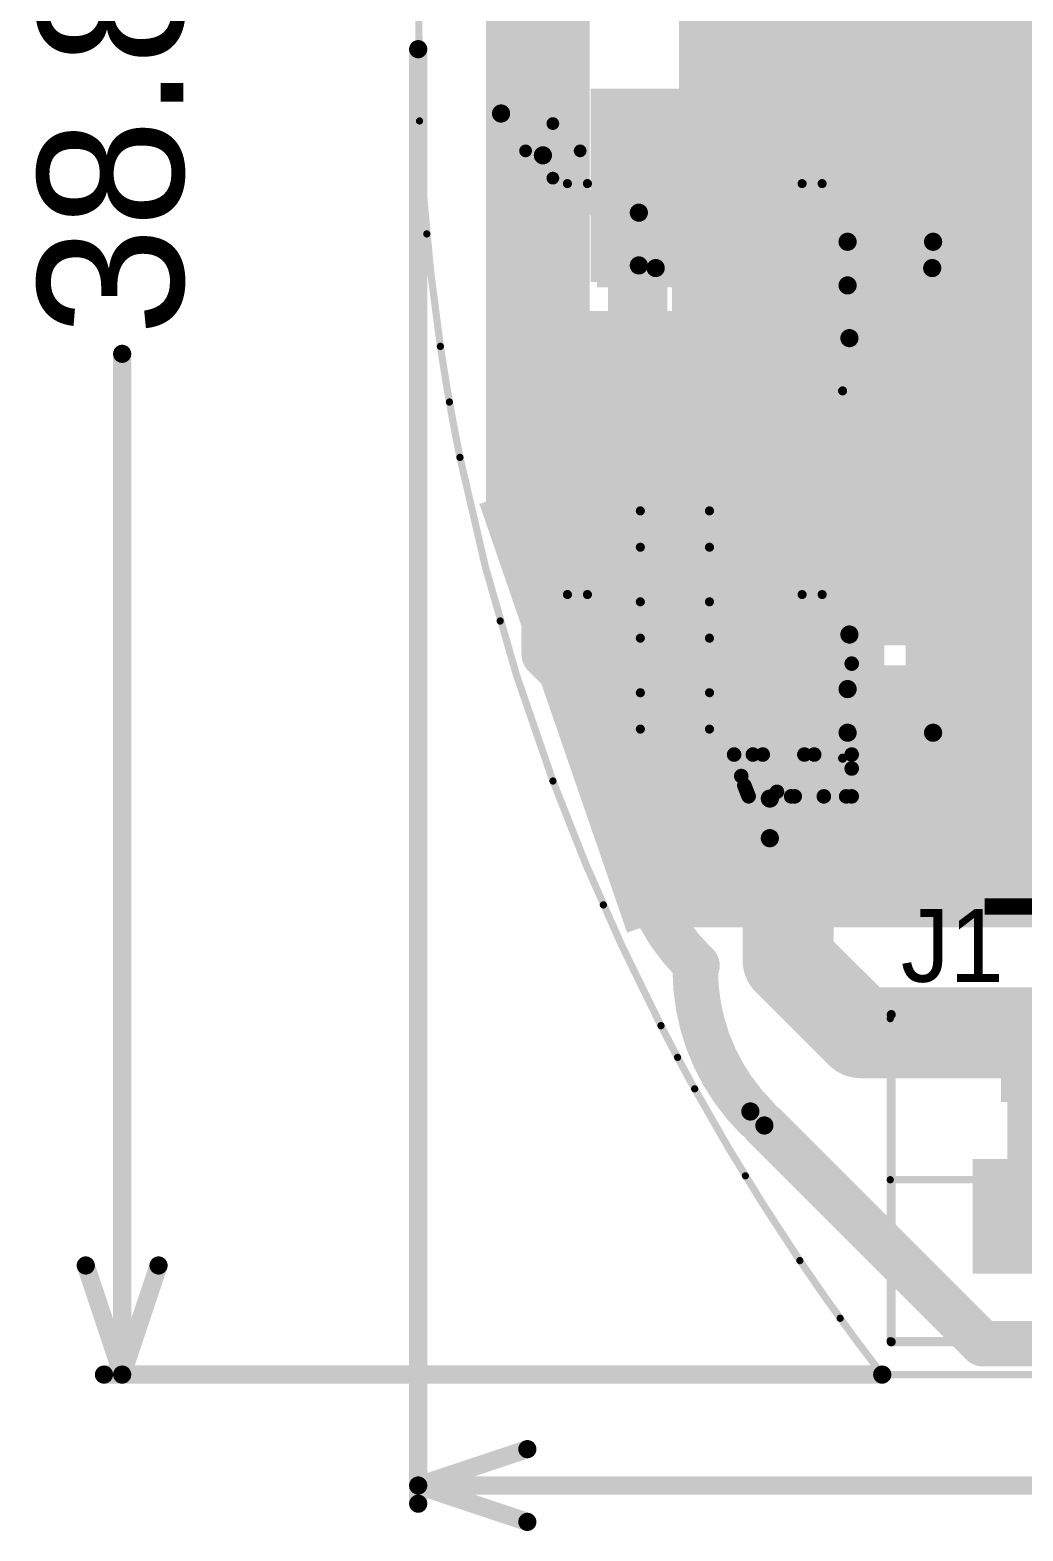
# Model space of a CAD drawing. Header units: millimetres. Extents: x 45.53 to 47.16, y 2.26 to 4.42.
# Drawn here: x 45.534 to 46.079, y 2.291 to 3.116 of the extents above; entities that cross this region are included whole.
import ezdxf

# ---------------------------------------------------------------- set-up
doc = ezdxf.new("R2010")
doc.units = ezdxf.units.MM
doc.header["$MEASUREMENT"] = 0
for name, color, linetype in [('BottomLayer', 5, 'Continuous'), ('BottomOverlay', 54, 'Continuous'), ('BottomPaste', 16, 'Continuous'), ('BottomSolder', 6, 'Continuous'), ('Mechanical1', 6, 'Continuous'), ('Mechanical2', 216, 'Continuous'), ('MultiLayer', 9, 'Continuous'), ('PadHoleLayer', 156, 'Continuous'), ('TopLayer', 1, 'Continuous'), ('TopOverlay', 2, 'Continuous'), ('TopPaste', 8, 'Continuous'), ('TopSolder', 216, 'Continuous'), ('ViaHoleLayer', 16, 'Continuous')]:
    doc.layers.add(name, color=color, linetype=linetype)

# ---------------------------------------------------------------- blocks, each defined once
blk = doc.blocks.new('B3B_PH_K_S_LF__SN__3')
at = {"layer": 'BottomLayer', "const_width": 0.02756}
for points in [[(-0.01378, 0, 1), (0.01378, 0, 1)], [(0.06496, 0, 1), (0.09252, 0, 1)]]:
    blk.add_lwpolyline(points, format="xyb", close=True, dxfattribs=at)
at = {"layer": 'BottomLayer'}
blk.add_solid([(-0.1063, -0.02756), (-0.05118, -0.02756), (-0.1063, 0.02756), (-0.05118, 0.02756)], dxfattribs=at)
at = {"layer": 'BottomSolder', "const_width": 0.03156}
for points in [[(-0.01578, 0, 1), (0.01578, 0, 1)], [(0.06296, 0, 1), (0.09452, 0, 1)]]:
    blk.add_lwpolyline(points, format="xyb", close=True, dxfattribs=at)
at = {"layer": 'BottomSolder'}
blk.add_solid([(-0.1103, -0.03156), (-0.04718, -0.03156), (-0.1103, 0.03156), (-0.04718, 0.03156)], dxfattribs=at)
at = {"layer": 'MultiLayer', "const_width": 0.02756}
for points in [[(-0.01378, 0, 1), (0.01378, 0, 1)], [(0.06496, 0, 1), (0.09252, 0, 1)]]:
    blk.add_lwpolyline(points, format="xyb", close=True, dxfattribs=at)
at = {"layer": 'MultiLayer'}
blk.add_solid([(-0.1063, -0.02756), (-0.05118, -0.02756), (-0.1063, 0.02756), (-0.05118, 0.02756)], dxfattribs=at)
at = {"layer": 'PadHoleLayer', "const_width": 0.01378}
for points in [[(-0.08563, 0, 1), (-0.07185, 0, 1)], [(-0.00689, 0, 1), (0.00689, 0, 1)], [(0.07185, 0, 1), (0.08563, 0, 1)]]:
    blk.add_lwpolyline(points, format="xyb", close=True, dxfattribs=at)
at = {"layer": 'TopLayer', "const_width": 0.02756}
for points in [[(-0.01378, 0, 1), (0.01378, 0, 1)], [(0.06496, 0, 1), (0.09252, 0, 1)]]:
    blk.add_lwpolyline(points, format="xyb", close=True, dxfattribs=at)
at = {"layer": 'TopLayer'}
blk.add_solid([(-0.1063, -0.02756), (-0.05118, -0.02756), (-0.1063, 0.02756), (-0.05118, 0.02756)], dxfattribs=at)
at = {"layer": 'TopOverlay', "const_width": 0.005}
for points in [[(-0.155, 0.111), (0.155, 0.111)], [(-0.155, -0.069), (-0.155, 0.111)], [(0.155, -0.069), (0.155, 0.111)], [(-0.155, -0.069), (0.155, -0.069)]]:
    blk.add_lwpolyline(points, dxfattribs=at)
at = {"layer": 'TopOverlay', "const_width": 0.0025}
for points in [[(-0.15625, 0.111, 1), (-0.15375, 0.111, 1)], [(-0.15625, 0.111, 1), (-0.15375, 0.111, 1)], [(0.15375, 0.111, 1), (0.15625, 0.111, 1)], [(0.15375, 0.111, 1), (0.15625, 0.111, 1)], [(-0.15625, -0.069, 1), (-0.15375, -0.069, 1)], [(-0.15625, -0.069, 1), (-0.15375, -0.069, 1)], [(0.15375, -0.069, 1), (0.15625, -0.069, 1)], [(0.15375, -0.069, 1), (0.15625, -0.069, 1)]]:
    blk.add_lwpolyline(points, format="xyb", close=True, dxfattribs=at)
at = {"layer": 'TopSolder', "const_width": 0.03156}
for points in [[(-0.01578, 0, 1), (0.01578, 0, 1)], [(0.06296, 0, 1), (0.09452, 0, 1)]]:
    blk.add_lwpolyline(points, format="xyb", close=True, dxfattribs=at)
at = {"layer": 'TopSolder'}
blk.add_solid([(-0.1103, -0.03156), (-0.04718, -0.03156), (-0.1103, 0.03156), (-0.04718, 0.03156)], dxfattribs=at)
blk = doc.blocks.new('SOP_8_B_38')
at = {"layer": 'BottomLayer'}
for points in [[(-0.13386, 0.06122), (-0.08268, 0.06122), (-0.13386, 0.08878), (-0.08268, 0.08878)], [(0.08268, 0.06122), (0.13386, 0.06122), (0.08268, 0.08878), (0.13386, 0.08878)], [(-0.13386, 0.01122), (-0.08268, 0.01122), (-0.13386, 0.03878), (-0.08268, 0.03878)], [(0.08268, 0.01122), (0.13386, 0.01122), (0.08268, 0.03878), (0.13386, 0.03878)], [(-0.13386, -0.03878), (-0.08268, -0.03878), (-0.13386, -0.01122), (-0.08268, -0.01122)], [(0.08268, -0.03878), (0.13386, -0.03878), (0.08268, -0.01122), (0.13386, -0.01122)], [(-0.13386, -0.08878), (-0.08268, -0.08878), (-0.13386, -0.06122), (-0.08268, -0.06122)], [(0.08268, -0.08878), (0.13386, -0.08878), (0.08268, -0.06122), (0.13386, -0.06122)]]:
    blk.add_solid(points, dxfattribs=at)
at = {"layer": 'BottomOverlay', "const_width": 0.005}
for points in [[(0.077, 0.101), (-0.072, 0.101)], [(0.077, -0.101), (-0.072, -0.101)]]:
    blk.add_lwpolyline(points, dxfattribs=at)
at = {"layer": 'BottomOverlay'}
for points, const_width in [([(-0.07325, 0.101, 1), (-0.07075, 0.101, 1)], 0.0025), ([(0.07575, 0.101, 1), (0.07825, 0.101, 1)], 0.0025), ([(-0.1219, -0.103, 1), (-0.1321, -0.103, 1)], 0.01), ([(-0.1346, -0.103, 1), (-0.1296, -0.103, 1)], 0.005), ([(-0.1244, -0.103, 1), (-0.1194, -0.103, 1)], 0.005), ([(-0.07325, -0.101, 1), (-0.07075, -0.101, 1)], 0.0025), ([(0.07575, -0.101, 1), (0.07825, -0.101, 1)], 0.0025)]:
    blk.add_lwpolyline(points, format="xyb", close=True, dxfattribs=dict(at, const_width=const_width))
at = {"layer": 'BottomPaste'}
for points in [[(-0.13386, 0.06122), (-0.08268, 0.06122), (-0.13386, 0.08878), (-0.08268, 0.08878)], [(0.08268, 0.06122), (0.13386, 0.06122), (0.08268, 0.08878), (0.13386, 0.08878)], [(-0.13386, 0.01122), (-0.08268, 0.01122), (-0.13386, 0.03878), (-0.08268, 0.03878)], [(0.08268, 0.01122), (0.13386, 0.01122), (0.08268, 0.03878), (0.13386, 0.03878)], [(-0.13386, -0.03878), (-0.08268, -0.03878), (-0.13386, -0.01122), (-0.08268, -0.01122)], [(0.08268, -0.03878), (0.13386, -0.03878), (0.08268, -0.01122), (0.13386, -0.01122)], [(-0.13386, -0.08878), (-0.08268, -0.08878), (-0.13386, -0.06122), (-0.08268, -0.06122)], [(0.08268, -0.08878), (0.13386, -0.08878), (0.08268, -0.06122), (0.13386, -0.06122)]]:
    blk.add_solid(points, dxfattribs=at)
at = {"layer": 'BottomSolder'}
for points in [[(-0.13786, 0.05722), (-0.07868, 0.05722), (-0.13786, 0.09278), (-0.07868, 0.09278)], [(0.07868, 0.05722), (0.13786, 0.05722), (0.07868, 0.09278), (0.13786, 0.09278)], [(-0.13786, 0.00722), (-0.07868, 0.00722), (-0.13786, 0.04278), (-0.07868, 0.04278)], [(0.07868, 0.00722), (0.13786, 0.00722), (0.07868, 0.04278), (0.13786, 0.04278)], [(-0.13786, -0.04278), (-0.07868, -0.04278), (-0.13786, -0.00722), (-0.07868, -0.00722)], [(0.07868, -0.04278), (0.13786, -0.04278), (0.07868, -0.00722), (0.13786, -0.00722)], [(-0.13786, -0.09278), (-0.07868, -0.09278), (-0.13786, -0.05722), (-0.07868, -0.05722)], [(0.07868, -0.09278), (0.13786, -0.09278), (0.07868, -0.05722), (0.13786, -0.05722)]]:
    blk.add_solid(points, dxfattribs=at)
blk = doc.blocks.new('R___0201_B_46')
at = {"layer": 'BottomLayer'}
for points in [[(-0.01614, -0.00728), (-0.00551, -0.00728), (-0.01614, 0.00728), (-0.00551, 0.00728)], [(0.00551, -0.00728), (0.01614, -0.00728), (0.00551, 0.00728), (0.01614, 0.00728)]]:
    blk.add_solid(points, dxfattribs=at)
at = {"layer": 'BottomOverlay', "const_width": 0.005}
for points in [[(-0.019, -0.01), (-0.019, 0.01)], [(-0.019, 0.01), (0.019, 0.01)], [(0.019, -0.01), (0.019, 0.01)], [(-0.019, -0.01), (0.019, -0.01)]]:
    blk.add_lwpolyline(points, dxfattribs=at)
at = {"layer": 'BottomOverlay', "const_width": 0.0025}
for points in [[(-0.02025, 0.01, 1), (-0.01775, 0.01, 1)], [(-0.02025, 0.01, 1), (-0.01775, 0.01, 1)], [(0.01775, 0.01, 1), (0.02025, 0.01, 1)], [(0.01775, 0.01, 1), (0.02025, 0.01, 1)], [(-0.02025, -0.01, 1), (-0.01775, -0.01, 1)], [(-0.02025, -0.01, 1), (-0.01775, -0.01, 1)], [(0.01775, -0.01, 1), (0.02025, -0.01, 1)], [(0.01775, -0.01, 1), (0.02025, -0.01, 1)]]:
    blk.add_lwpolyline(points, format="xyb", close=True, dxfattribs=at)
at = {"layer": 'BottomPaste'}
for points in [[(-0.01614, -0.00728), (-0.00551, -0.00728), (-0.01614, 0.00728), (-0.00551, 0.00728)], [(0.00551, -0.00728), (0.01614, -0.00728), (0.00551, 0.00728), (0.01614, 0.00728)]]:
    blk.add_solid(points, dxfattribs=at)
at = {"layer": 'BottomSolder'}
for points in [[(-0.02014, -0.01128), (-0.00151, -0.01128), (-0.02014, 0.01128), (-0.00151, 0.01128)], [(0.00151, -0.01128), (0.02014, -0.01128), (0.00151, 0.01128), (0.02014, 0.01128)]]:
    blk.add_solid(points, dxfattribs=at)
blk = doc.blocks.new('R___0201_B_47')
at = {"layer": 'BottomLayer'}
for points in [[(-0.01614, -0.00728), (-0.00551, -0.00728), (-0.01614, 0.00728), (-0.00551, 0.00728)], [(0.00551, -0.00728), (0.01614, -0.00728), (0.00551, 0.00728), (0.01614, 0.00728)]]:
    blk.add_solid(points, dxfattribs=at)
at = {"layer": 'BottomOverlay', "const_width": 0.005}
for points in [[(-0.019, 0.01), (-0.019, -0.01)], [(0.019, 0.01), (-0.019, 0.01)], [(0.019, 0.01), (0.019, -0.01)], [(0.019, -0.01), (-0.019, -0.01)]]:
    blk.add_lwpolyline(points, dxfattribs=at)
at = {"layer": 'BottomOverlay', "const_width": 0.0025}
for points in [[(-0.02025, 0.01, 1), (-0.01775, 0.01, 1)], [(-0.02025, 0.01, 1), (-0.01775, 0.01, 1)], [(0.01775, 0.01, 1), (0.02025, 0.01, 1)], [(0.01775, 0.01, 1), (0.02025, 0.01, 1)], [(-0.02025, -0.01, 1), (-0.01775, -0.01, 1)], [(-0.02025, -0.01, 1), (-0.01775, -0.01, 1)], [(0.01775, -0.01, 1), (0.02025, -0.01, 1)], [(0.01775, -0.01, 1), (0.02025, -0.01, 1)]]:
    blk.add_lwpolyline(points, format="xyb", close=True, dxfattribs=at)
at = {"layer": 'BottomPaste'}
for points in [[(-0.01614, -0.00728), (-0.00551, -0.00728), (-0.01614, 0.00728), (-0.00551, 0.00728)], [(0.00551, -0.00728), (0.01614, -0.00728), (0.00551, 0.00728), (0.01614, 0.00728)]]:
    blk.add_solid(points, dxfattribs=at)
at = {"layer": 'BottomSolder'}
for points in [[(-0.02014, -0.01128), (-0.00151, -0.01128), (-0.02014, 0.01128), (-0.00151, 0.01128)], [(0.00151, -0.01128), (0.02014, -0.01128), (0.00151, 0.01128), (0.02014, 0.01128)]]:
    blk.add_solid(points, dxfattribs=at)
blk = doc.blocks.new('R___0201_B_55')
at = {"layer": 'BottomLayer'}
for points in [[(-0.01614, -0.00728), (-0.00551, -0.00728), (-0.01614, 0.00728), (-0.00551, 0.00728)], [(0.00551, -0.00728), (0.01614, -0.00728), (0.00551, 0.00728), (0.01614, 0.00728)]]:
    blk.add_solid(points, dxfattribs=at)
at = {"layer": 'BottomOverlay', "const_width": 0.005}
for points in [[(-0.019, 0.01), (-0.019, -0.01)], [(0.019, 0.01), (-0.019, 0.01)], [(0.019, 0.01), (0.019, -0.01)], [(0.019, -0.01), (-0.019, -0.01)]]:
    blk.add_lwpolyline(points, dxfattribs=at)
at = {"layer": 'BottomOverlay', "const_width": 0.0025}
for points in [[(-0.02025, 0.01, 1), (-0.01775, 0.01, 1)], [(-0.02025, 0.01, 1), (-0.01775, 0.01, 1)], [(0.01775, 0.01, 1), (0.02025, 0.01, 1)], [(0.01775, 0.01, 1), (0.02025, 0.01, 1)], [(-0.02025, -0.01, 1), (-0.01775, -0.01, 1)], [(-0.02025, -0.01, 1), (-0.01775, -0.01, 1)], [(0.01775, -0.01, 1), (0.02025, -0.01, 1)], [(0.01775, -0.01, 1), (0.02025, -0.01, 1)]]:
    blk.add_lwpolyline(points, format="xyb", close=True, dxfattribs=at)
at = {"layer": 'BottomPaste'}
for points in [[(-0.01614, -0.00728), (-0.00551, -0.00728), (-0.01614, 0.00728), (-0.00551, 0.00728)], [(0.00551, -0.00728), (0.01614, -0.00728), (0.00551, 0.00728), (0.01614, 0.00728)]]:
    blk.add_solid(points, dxfattribs=at)
at = {"layer": 'BottomSolder'}
for points in [[(-0.02014, -0.01128), (-0.00151, -0.01128), (-0.02014, 0.01128), (-0.00151, 0.01128)], [(0.00151, -0.01128), (0.02014, -0.01128), (0.00151, 0.01128), (0.02014, 0.01128)]]:
    blk.add_solid(points, dxfattribs=at)
blk = doc.blocks.new('SRU8028_220Y_B_62')
at = {"layer": 'BottomLayer'}
for points in [[(-0.19291, -0.06299), (-0.11417, -0.06299), (-0.19291, 0.06299), (-0.11417, 0.06299)], [(0.11417, -0.06299), (0.19291, -0.06299), (0.11417, 0.06299), (0.19291, 0.06299)]]:
    blk.add_solid(points, dxfattribs=at)
at = {"layer": 'BottomOverlay', "const_width": 0.01}
for points in [[(-0.089, 0.138), (-0.066, 0.161)], [(0.066, 0.161), (-0.066, 0.161)], [(0.089, 0.138), (0.066, 0.161)], [(-0.151, 0.076), (-0.089, 0.138)], [(0.151, 0.076), (0.089, 0.138)], [(-0.089, -0.138), (-0.151, -0.076)], [(0.089, -0.138), (0.151, -0.076)], [(-0.066, -0.161), (-0.089, -0.138)], [(0.066, -0.161), (0.089, -0.138)], [(0.066, -0.161), (-0.066, -0.161)]]:
    blk.add_lwpolyline(points, dxfattribs=at)
at = {"layer": 'BottomOverlay', "const_width": 0.005}
for points in [[(-0.0685, 0.161, 1), (-0.0635, 0.161, 1)], [(-0.0685, 0.161, 1), (-0.0635, 0.161, 1)], [(0.0635, 0.161, 1), (0.0685, 0.161, 1)], [(0.0635, 0.161, 1), (0.0685, 0.161, 1)], [(-0.0915, 0.138, 1), (-0.0865, 0.138, 1)], [(-0.0915, 0.138, 1), (-0.0865, 0.138, 1)], [(0.0865, 0.138, 1), (0.0915, 0.138, 1)], [(0.0865, 0.138, 1), (0.0915, 0.138, 1)], [(-0.1535, 0.076, 1), (-0.1485, 0.076, 1)], [(0.1485, 0.076, 1), (0.1535, 0.076, 1)], [(-0.1535, -0.076, 1), (-0.1485, -0.076, 1)], [(0.1485, -0.076, 1), (0.1535, -0.076, 1)], [(-0.0915, -0.138, 1), (-0.0865, -0.138, 1)], [(-0.0915, -0.138, 1), (-0.0865, -0.138, 1)], [(0.0865, -0.138, 1), (0.0915, -0.138, 1)], [(0.0865, -0.138, 1), (0.0915, -0.138, 1)], [(-0.0685, -0.161, 1), (-0.0635, -0.161, 1)], [(-0.0685, -0.161, 1), (-0.0635, -0.161, 1)], [(0.0635, -0.161, 1), (0.0685, -0.161, 1)], [(0.0635, -0.161, 1), (0.0685, -0.161, 1)]]:
    blk.add_lwpolyline(points, format="xyb", close=True, dxfattribs=at)
at = {"layer": 'BottomPaste'}
for points in [[(-0.19291, -0.06299), (-0.11417, -0.06299), (-0.19291, 0.06299), (-0.11417, 0.06299)], [(0.11417, -0.06299), (0.19291, -0.06299), (0.11417, 0.06299), (0.19291, 0.06299)]]:
    blk.add_solid(points, dxfattribs=at)
at = {"layer": 'BottomSolder'}
for points in [[(-0.19691, -0.06699), (-0.11017, -0.06699), (-0.19691, 0.06699), (-0.11017, 0.06699)], [(0.11017, -0.06699), (0.19691, -0.06699), (0.11017, 0.06699), (0.19691, 0.06699)]]:
    blk.add_solid(points, dxfattribs=at)
blk = doc.blocks.new('SMC_66')
at = {"layer": 'TopLayer'}
for points in [[(-0.19037, -0.06437), (-0.11163, -0.06437), (-0.19037, 0.06437), (-0.11163, 0.06437)], [(0.11163, -0.06437), (0.19037, -0.06437), (0.11163, 0.06437), (0.19037, 0.06437)]]:
    blk.add_solid(points, dxfattribs=at)
at = {"layer": 'TopOverlay', "const_width": 0.01}
for points in [[(-0.135, 0.121), (-0.111, 0.121)], [(-0.135, 0.121), (-0.135, 0.074)], [(-0.081, 0.12), (0.082, 0.12)], [(0.111, 0.121), (0.135, 0.121)], [(0.135, 0.121), (0.135, 0.074)], [(-0.135, -0.074), (-0.135, -0.121)], [(0.135, -0.074), (0.135, -0.121)], [(-0.135, -0.121), (-0.111, -0.121)], [(-0.081, -0.122), (0.082, -0.122)], [(0.111, -0.121), (0.135, -0.121)]]:
    blk.add_lwpolyline(points, dxfattribs=at)
at = {"layer": 'TopOverlay', "const_width": 0.005}
for points in [[(-0.1375, 0.121, 1), (-0.1325, 0.121, 1)], [(-0.1375, 0.121, 1), (-0.1325, 0.121, 1)], [(-0.1135, 0.121, 1), (-0.1085, 0.121, 1)], [(-0.0835, 0.12, 1), (-0.0785, 0.12, 1)], [(0.0795, 0.12, 1), (0.0845, 0.12, 1)], [(0.1085, 0.121, 1), (0.1135, 0.121, 1)], [(0.1325, 0.121, 1), (0.1375, 0.121, 1)], [(0.1325, 0.121, 1), (0.1375, 0.121, 1)], [(-0.1375, 0.074, 1), (-0.1325, 0.074, 1)], [(0.1325, 0.074, 1), (0.1375, 0.074, 1)], [(-0.1375, -0.074, 1), (-0.1325, -0.074, 1)], [(0.1325, -0.074, 1), (0.1375, -0.074, 1)], [(-0.1375, -0.121, 1), (-0.1325, -0.121, 1)], [(-0.1375, -0.121, 1), (-0.1325, -0.121, 1)], [(-0.1135, -0.121, 1), (-0.1085, -0.121, 1)], [(-0.0835, -0.122, 1), (-0.0785, -0.122, 1)], [(0.0795, -0.122, 1), (0.0845, -0.122, 1)], [(0.1085, -0.121, 1), (0.1135, -0.121, 1)], [(0.1325, -0.121, 1), (0.1375, -0.121, 1)], [(0.1325, -0.121, 1), (0.1375, -0.121, 1)]]:
    blk.add_lwpolyline(points, format="xyb", close=True, dxfattribs=at)
at = {"layer": 'TopOverlay'}
for points in [[(0.135, 0.067), (0.245, 0.067), (0.135, 0.125), (0.245, 0.125)], [(0.193, -0.125), (0.245, -0.125), (0.193, 0.125), (0.245, 0.125)], [(0.135, -0.125), (0.245, -0.125), (0.135, -0.067), (0.245, -0.067)]]:
    blk.add_solid(points, dxfattribs=at)
at = {"layer": 'TopPaste'}
for points in [[(-0.19037, -0.06437), (-0.11163, -0.06437), (-0.19037, 0.06437), (-0.11163, 0.06437)], [(0.11163, -0.06437), (0.19037, -0.06437), (0.11163, 0.06437), (0.19037, 0.06437)]]:
    blk.add_solid(points, dxfattribs=at)
at = {"layer": 'TopSolder'}
for points in [[(-0.19437, -0.06837), (-0.10763, -0.06837), (-0.19437, 0.06837), (-0.10763, 0.06837)], [(0.10763, -0.06837), (0.19437, -0.06837), (0.10763, 0.06837), (0.19437, 0.06837)]]:
    blk.add_solid(points, dxfattribs=at)
blk = doc.blocks.new('C___C____C_69')
at = {"layer": 'TopLayer'}
for points in [[(-0.16221, -0.05315), (-0.06379, -0.05315), (-0.16221, 0.05315), (-0.06379, 0.05315)], [(0.06379, -0.05315), (0.16221, -0.05315), (0.06379, 0.05315), (0.16221, 0.05315)]]:
    blk.add_solid(points, dxfattribs=at)
at = {"layer": 'TopOverlay'}
for points, const_width in [([(0.132, 0.093), (0.132, 0.063)], 0.007), ([(0.117, 0.078), (0.147, 0.078)], 0.007), ([(-0.112, 0.07), (0.114, 0.07)], 0.005), ([(-0.112, 0.07), (-0.112, 0.059)], 0.005), ([(0.114, 0.07), (0.114, 0.059)], 0.005), ([(-0.112, -0.059), (-0.112, -0.07)], 0.005), ([(0.114, -0.059), (0.114, -0.07)], 0.005), ([(-0.112, -0.07), (0.114, -0.07)], 0.005)]:
    blk.add_lwpolyline(points, dxfattribs=dict(at, const_width=const_width))
for points, const_width in [([(0.13025, 0.093, 1), (0.13375, 0.093, 1)], 0.0035), ([(0.11525, 0.078, 1), (0.11875, 0.078, 1)], 0.0035), ([(0.14525, 0.078, 1), (0.14875, 0.078, 1)], 0.0035), ([(-0.11325, 0.07, 1), (-0.11075, 0.07, 1)], 0.0025), ([(-0.11325, 0.07, 1), (-0.11075, 0.07, 1)], 0.0025), ([(0.11275, 0.07, 1), (0.11525, 0.07, 1)], 0.0025), ([(0.11275, 0.07, 1), (0.11525, 0.07, 1)], 0.0025), ([(0.13025, 0.063, 1), (0.13375, 0.063, 1)], 0.0035), ([(-0.11325, 0.059, 1), (-0.11075, 0.059, 1)], 0.0025), ([(0.11275, 0.059, 1), (0.11525, 0.059, 1)], 0.0025), ([(-0.11325, -0.059, 1), (-0.11075, -0.059, 1)], 0.0025), ([(0.11275, -0.059, 1), (0.11525, -0.059, 1)], 0.0025), ([(-0.11325, -0.07, 1), (-0.11075, -0.07, 1)], 0.0025), ([(-0.11325, -0.07, 1), (-0.11075, -0.07, 1)], 0.0025), ([(0.11275, -0.07, 1), (0.11525, -0.07, 1)], 0.0025), ([(0.11275, -0.07, 1), (0.11525, -0.07, 1)], 0.0025)]:
    blk.add_lwpolyline(points, format="xyb", close=True, dxfattribs=dict(at, const_width=const_width))
at = {"layer": 'TopPaste'}
for points in [[(-0.16221, -0.05315), (-0.06379, -0.05315), (-0.16221, 0.05315), (-0.06379, 0.05315)], [(0.06379, -0.05315), (0.16221, -0.05315), (0.06379, 0.05315), (0.16221, 0.05315)]]:
    blk.add_solid(points, dxfattribs=at)
at = {"layer": 'TopSolder'}
for points in [[(-0.16621, -0.05715), (-0.05979, -0.05715), (-0.16621, 0.05715), (-0.05979, 0.05715)], [(0.05979, -0.05715), (0.16621, -0.05715), (0.05979, 0.05715), (0.16621, 0.05715)]]:
    blk.add_solid(points, dxfattribs=at)

msp = doc.modelspace()

# ---------------------------------------------------------------- linework, layer by layer
at = {"layer": 'BottomLayer'}
for points, const_width in [([(45.81626, 2.872), (45.81626, 3.2)], 0.05), ([(45.86826, 2.987), (45.86826, 3.016)], 0.01), ([(45.81626, 2.773), (45.81626, 2.872)], 0.025), ([(45.81626, 2.773), (45.83626, 2.753)], 0.025), ([(45.83626, 2.753), (45.86826, 2.753)], 0.025), ([(45.86826, 2.67542), (45.86826, 2.753)], 0.025), ([(45.98526, 2.718), (45.98526, 2.768)], 0.008), ([(45.98526, 2.718), (45.98526, 2.768)], 0.008), ([(45.92062, 2.718), (45.98526, 2.718)], 0.008), ([(45.92062, 2.718), (45.92626, 2.701)], 0.008), ([(45.92454, 2.70618), (45.93637, 2.718)], 0.008), ([(45.93095, 2.718), (45.95395, 2.695)], 0.008), ([(45.94416, 2.69751), (45.96465, 2.718)], 0.008), ([(45.95923, 2.718), (45.98223, 2.695)], 0.008), ([(45.98526, 2.695), (45.98526, 2.718)], 0.008), ([(45.96993, 2.695), (45.98526, 2.71033)], 0.008), ([(45.92626, 2.701), (45.9286, 2.69503)], 0.008), ([(45.94026, 2.672), (45.94026, 2.69381)], 0.01), ([(45.95197, 2.695), (45.98526, 2.695)], 0.008), ([(45.89755, 2.60471), (45.90026, 2.602)], 0.025), ([(46.08326, 2.464), (46.08326, 2.538)], 0.025), ([(46.08326, 2.464), (46.15326, 2.394)], 0.025)]:
    msp.add_lwpolyline(points, dxfattribs=dict(at, const_width=const_width))
for points, const_width in [([(45.86235, 3.016, 1), (45.87417, 3.016, 1)], 0.01181), ([(45.86576, 3.016, 1), (45.87076, 3.016, 1)], 0.005), ([(45.86235, 2.99, 1), (45.87417, 2.99, 1)], 0.01181), ([(45.86576, 2.987, 1), (45.87076, 2.987, 1)], 0.005), ([(45.80376, 2.872, 1), (45.82876, 2.872, 1)], 0.025), ([(45.81001, 2.872, 1), (45.82251, 2.872, 1)], 0.0125), ([(45.84235, 2.803, 1), (45.85417, 2.803, 1)], 0.01181), ([(45.81001, 2.773, 1), (45.82251, 2.773, 1)], 0.0125), ([(45.81001, 2.773, 1), (45.82251, 2.773, 1)], 0.0125), ([(45.83001, 2.753, 1), (45.84251, 2.753, 1)], 0.0125), ([(45.83001, 2.753, 1), (45.84251, 2.753, 1)], 0.0125), ([(45.86201, 2.753, 1), (45.87451, 2.753, 1)], 0.0125), ([(45.86201, 2.753, 1), (45.87451, 2.753, 1)], 0.0125), ([(45.98326, 2.768, 1), (45.98726, 2.768, 1)], 0.004), ([(45.98326, 2.768, 1), (45.98726, 2.768, 1)], 0.004), ([(45.91862, 2.718, 1), (45.92262, 2.718, 1)], 0.004), ([(45.91862, 2.718, 1), (45.92262, 2.718, 1)], 0.004), ([(45.92895, 2.718, 1), (45.93295, 2.718, 1)], 0.004), ([(45.93437, 2.718, 1), (45.93837, 2.718, 1)], 0.004), ([(45.95723, 2.718, 1), (45.96123, 2.718, 1)], 0.004), ([(45.96265, 2.718, 1), (45.96665, 2.718, 1)], 0.004), ([(45.98326, 2.718, 1), (45.98726, 2.718, 1)], 0.004), ([(45.98326, 2.718, 1), (45.98726, 2.718, 1)], 0.004), ([(45.98326, 2.718, 1), (45.98726, 2.718, 1)], 0.004), ([(45.98326, 2.718, 1), (45.98726, 2.718, 1)], 0.004), ([(45.92254, 2.70618, 1), (45.92654, 2.70618, 1)], 0.004), ([(45.98326, 2.71033, 1), (45.98726, 2.71033, 1)], 0.004), ([(45.92426, 2.701, 1), (45.92826, 2.701, 1)], 0.004), ([(45.92426, 2.701, 1), (45.92826, 2.701, 1)], 0.004), ([(45.94216, 2.69751, 1), (45.94616, 2.69751, 1)], 0.004), ([(45.9266, 2.69503, 1), (45.9306, 2.69503, 1)], 0.004), ([(45.9266, 2.69503, 1), (45.9306, 2.69503, 1)], 0.004), ([(45.93776, 2.69381, 1), (45.94276, 2.69381, 1)], 0.005), ([(45.94997, 2.695, 1), (45.95397, 2.695, 1)], 0.004), ([(45.94997, 2.695, 1), (45.95397, 2.695, 1)], 0.004), ([(45.95195, 2.695, 1), (45.95595, 2.695, 1)], 0.004), ([(45.96793, 2.695, 1), (45.97193, 2.695, 1)], 0.004), ([(45.98023, 2.695, 1), (45.98423, 2.695, 1)], 0.004), ([(45.98326, 2.695, 1), (45.98726, 2.695, 1)], 0.004), ([(45.98326, 2.695, 1), (45.98726, 2.695, 1)], 0.004), ([(45.86201, 2.67542, 1), (45.87451, 2.67542, 1)], 0.0125), ([(45.86201, 2.67542, 1), (45.87451, 2.67542, 1)], 0.0125), ([(45.93435, 2.672, 1), (45.94617, 2.672, 1)], 0.01181), ([(45.93776, 2.672, 1), (45.94276, 2.672, 1)], 0.005), ([(45.93335, 2.646, 1), (45.94517, 2.646, 1)], 0.01181), ([(45.8913, 2.60471, 1), (45.9038, 2.60471, 1)], 0.0125), ([(45.8913, 2.60471, 1), (45.9038, 2.60471, 1)], 0.0125), ([(45.89401, 2.602, 1), (45.90651, 2.602, 1)], 0.0125), ([(45.89435, 2.602, 1), (45.90617, 2.602, 1)], 0.01181), ([(46.07701, 2.538, 1), (46.08951, 2.538, 1)], 0.0125), ([(46.07701, 2.464, 1), (46.08951, 2.464, 1)], 0.0125), ([(46.07701, 2.464, 1), (46.08951, 2.464, 1)], 0.0125)]:
    msp.add_lwpolyline(points, format="xyb", close=True, dxfattribs=dict(at, const_width=const_width))
for points, const_width in [([(45.9286, 2.69503, -0.239408), (45.95197, 2.695)], 0.008), ([(45.89755, 2.60471, -0.198912), (45.86826, 2.67542)], 0.025)]:
    msp.add_lwpolyline(points, format="xyb", dxfattribs=dict(at, const_width=const_width))
for points in [[(45.89026, 3.006), (46.01526, 3.006), (45.89026, 3.181), (46.01526, 3.181)], [(46.11826, 3.181), (45.99426, 3.181), (46.11826, 2.778), (45.99426, 2.778)], [(45.88391, 3.032), (45.85126, 3.032), (45.88391, 2.828), (45.85126, 2.828)], [(45.89026, 2.828), (45.97526, 2.828), (45.89026, 2.859), (45.97526, 2.859)], [(45.83526, 2.782), (45.88326, 2.782), (45.83526, 2.817), (45.88326, 2.817)], [(45.89026, 2.731), (45.91726, 2.731), (45.89026, 2.817), (45.91726, 2.817)], [(46.05526, 2.778), (46.19126, 2.778), (46.05526, 2.815), (46.19126, 2.815)], [(45.85426, 2.736), (45.88391, 2.736), (45.85426, 2.769), (45.88391, 2.769)], [(45.99526, 2.631), (46.11026, 2.631), (45.99526, 2.767), (46.11026, 2.767)], [(46.03626, 2.727), (46.19126, 2.727), (46.03626, 2.767), (46.19126, 2.767)], [(45.89026, 2.728), (45.97526, 2.728), (45.89026, 2.759), (45.97526, 2.759)], [(45.91626, 2.631), (46.11026, 2.631), (45.91626, 2.685), (46.11026, 2.685)], [(46.06726, 2.527), (46.12026, 2.527), (46.06726, 2.567), (46.12026, 2.567)]]:
    msp.add_solid(points, dxfattribs=at)
at = {"layer": 'Mechanical1'}
for points, const_width in [([(45.74698, 2.306), (45.74698, 3.10591)], 0.01), ([(45.58426, 2.37701), (45.58426, 2.93837)], 0.01), ([(46.00646, 2.39563), (46.00646, 2.5728)], 0.00394), ([(46.00646, 2.5728), (46.31748, 2.5728)], 0.00394), ([(46.00646, 2.57274), (46.00646, 2.5728)], 0.00394), ([(46.00646, 2.3956), (46.00646, 2.57276)], 0.00394), ([(46.00646, 2.57276), (46.31748, 2.57276)], 0.00394), ([(46.00646, 2.39557), (46.00646, 2.57274)], 0.00394), ([(46.00646, 2.57274), (46.31748, 2.57274)], 0.00394), ([(46.00646, 2.48421), (46.31748, 2.48421)], 0.00394), ([(46.00646, 2.48415), (46.00646, 2.48421)], 0.00394), ([(45.56426, 2.43701), (45.58426, 2.37701)], 0.01), ([(45.58426, 2.37701), (45.60426, 2.43701)], 0.01), ([(46.00646, 2.39563), (46.31748, 2.39563)], 0.00394), ([(46.00646, 2.39557), (46.00646, 2.39563)], 0.00394), ([(46.00646, 2.3956), (46.31748, 2.3956)], 0.00394), ([(46.00646, 2.39557), (46.31748, 2.39557)], 0.00394), ([(45.57426, 2.37701), (46.00204, 2.37701)], 0.01), ([(45.74698, 2.316), (45.80698, 2.336)], 0.01), ([(45.74698, 2.316), (45.80698, 2.296)], 0.01), ([(45.74698, 2.316), (46.1573, 2.316)], 0.01)]:
    msp.add_lwpolyline(points, dxfattribs=dict(at, const_width=const_width))
for points, const_width in [([(45.74448, 3.10591, 1), (45.74948, 3.10591, 1)], 0.005), ([(45.58176, 2.93837, 1), (45.58676, 2.93837, 1)], 0.005), ([(46.00547, 2.5728, 1), (46.00744, 2.5728, 1)], 0.00197), ([(46.00547, 2.5728, 1), (46.00744, 2.5728, 1)], 0.00197), ([(46.00547, 2.5728, 1), (46.00744, 2.5728, 1)], 0.00197), ([(46.00547, 2.57276, 1), (46.00744, 2.57276, 1)], 0.00197), ([(46.00547, 2.57276, 1), (46.00744, 2.57276, 1)], 0.00197), ([(46.00547, 2.57274, 1), (46.00744, 2.57274, 1)], 0.00197), ([(46.00547, 2.57274, 1), (46.00744, 2.57274, 1)], 0.00197), ([(46.00547, 2.57274, 1), (46.00744, 2.57274, 1)], 0.00197), ([(46.00547, 2.48421, 1), (46.00744, 2.48421, 1)], 0.00197), ([(46.00547, 2.48421, 1), (46.00744, 2.48421, 1)], 0.00197), ([(46.00547, 2.48415, 1), (46.00744, 2.48415, 1)], 0.00197), ([(45.56176, 2.43701, 1), (45.56676, 2.43701, 1)], 0.005), ([(45.60176, 2.43701, 1), (45.60676, 2.43701, 1)], 0.005), ([(46.00547, 2.39563, 1), (46.00744, 2.39563, 1)], 0.00197), ([(46.00547, 2.39563, 1), (46.00744, 2.39563, 1)], 0.00197), ([(46.00547, 2.39563, 1), (46.00744, 2.39563, 1)], 0.00197), ([(46.00547, 2.3956, 1), (46.00744, 2.3956, 1)], 0.00197), ([(46.00547, 2.3956, 1), (46.00744, 2.3956, 1)], 0.00197), ([(46.00547, 2.39557, 1), (46.00744, 2.39557, 1)], 0.00197), ([(46.00547, 2.39557, 1), (46.00744, 2.39557, 1)], 0.00197), ([(46.00547, 2.39557, 1), (46.00744, 2.39557, 1)], 0.00197), ([(45.57176, 2.37701, 1), (45.57676, 2.37701, 1)], 0.005), ([(45.58176, 2.37701, 1), (45.58676, 2.37701, 1)], 0.005), ([(45.58176, 2.37701, 1), (45.58676, 2.37701, 1)], 0.005), ([(45.58176, 2.37701, 1), (45.58676, 2.37701, 1)], 0.005), ([(45.99954, 2.37701, 1), (46.00454, 2.37701, 1)], 0.005), ([(45.80448, 2.336, 1), (45.80948, 2.336, 1)], 0.005), ([(45.74448, 2.316, 1), (45.74948, 2.316, 1)], 0.005), ([(45.74448, 2.316, 1), (45.74948, 2.316, 1)], 0.005), ([(45.74448, 2.316, 1), (45.74948, 2.316, 1)], 0.005), ([(45.74448, 2.306, 1), (45.74948, 2.306, 1)], 0.005), ([(45.80448, 2.296, 1), (45.80948, 2.296, 1)], 0.005)]:
    msp.add_lwpolyline(points, format="xyb", close=True, dxfattribs=dict(at, const_width=const_width))
at = {"layer": 'Mechanical2', "const_width": 0.00394}
for points in [[(45.7477, 3.06646, -0.044672), (45.75767, 3.25669)], [(45.75916, 2.94247, -0.027827), (45.7477, 3.06645)], [(45.76993, 2.8814, -0.013484), (45.75916, 2.94247)], [(45.82104, 2.70344, -0.038746), (45.76993, 2.8814)], [(45.88043, 2.56888, -0.029421), (45.82104, 2.70344)], [(45.89895, 2.53413, -0.007787), (45.88043, 2.56888)], [(45.95677, 2.43971, -0.022018), (45.89896, 2.53416)], [(46.00204, 2.37701, -0.016026), (45.95677, 2.43971)]]:
    msp.add_lwpolyline(points, format="xyb", dxfattribs=at)
for points in [[(45.7477, 3.06645), (45.74771, 3.06648)], [(45.7517, 3.0043), (45.75171, 3.00433)], [(45.75916, 2.94247), (45.75917, 2.9425)], [(45.76413, 2.91186), (45.76414, 2.91189)], [(45.76993, 2.8814), (45.76994, 2.88143)], [(45.79203, 2.79143), (45.79204, 2.79146)], [(45.79203, 2.79143), (45.79204, 2.79146)], [(45.82104, 2.70344), (45.82104, 2.70347)], [(45.84875, 2.63529), (45.84876, 2.63532)], [(45.88043, 2.56888), (45.88043, 2.56891)], [(45.88955, 2.55144), (45.88956, 2.55147)], [(45.89895, 2.53413), (45.89896, 2.53416)], [(45.92681, 2.48629), (45.92682, 2.48632)], [(45.95677, 2.43969), (45.95677, 2.43971)], [(45.9789, 2.40797), (45.9789, 2.408)], [(46.00204, 2.37701), (46.72033, 2.37698)], [(46.00204, 2.37698), (46.00204, 2.37701)]]:
    msp.add_lwpolyline(points, dxfattribs=at)
at = {"layer": 'Mechanical2', "const_width": 0.00197}
for points in [[(45.74671, 3.06645, 1), (45.74868, 3.06645, 1)], [(45.74671, 3.06645, 1), (45.74868, 3.06645, 1)], [(45.74672, 3.06648, 1), (45.74869, 3.06648, 1)], [(45.74672, 3.06646, 1), (45.74869, 3.06646, 1)], [(45.75072, 3.0043, 1), (45.75269, 3.0043, 1)], [(45.75073, 3.00433, 1), (45.7527, 3.00433, 1)], [(45.75818, 2.94247, 1), (45.76014, 2.94247, 1)], [(45.75818, 2.94247, 1), (45.76014, 2.94247, 1)], [(45.75818, 2.94247, 1), (45.76014, 2.94247, 1)], [(45.75819, 2.9425, 1), (45.76015, 2.9425, 1)], [(45.76316, 2.91189, 1), (45.76513, 2.91189, 1)], [(45.76315, 2.91186, 1), (45.76512, 2.91186, 1)], [(45.76894, 2.8814, 1), (45.77091, 2.8814, 1)], [(45.76894, 2.8814, 1), (45.77091, 2.8814, 1)], [(45.76894, 2.8814, 1), (45.77091, 2.8814, 1)], [(45.76895, 2.88143, 1), (45.77092, 2.88143, 1)], [(45.79106, 2.79146, 1), (45.79303, 2.79146, 1)], [(45.79106, 2.79146, 1), (45.79303, 2.79146, 1)], [(45.79105, 2.79143, 1), (45.79302, 2.79143, 1)], [(45.79105, 2.79143, 1), (45.79302, 2.79143, 1)], [(45.82006, 2.70347, 1), (45.82203, 2.70347, 1)], [(45.82005, 2.70344, 1), (45.82202, 2.70344, 1)], [(45.82005, 2.70344, 1), (45.82202, 2.70344, 1)], [(45.82005, 2.70344, 1), (45.82202, 2.70344, 1)], [(45.84777, 2.63529, 1), (45.84974, 2.63529, 1)], [(45.84777, 2.63532, 1), (45.84974, 2.63532, 1)], [(45.87945, 2.56891, 1), (45.88142, 2.56891, 1)], [(45.87944, 2.56888, 1), (45.88141, 2.56888, 1)], [(45.87944, 2.56888, 1), (45.88141, 2.56888, 1)], [(45.87944, 2.56888, 1), (45.88141, 2.56888, 1)], [(45.88857, 2.55147, 1), (45.89054, 2.55147, 1)], [(45.88857, 2.55144, 1), (45.89054, 2.55144, 1)], [(45.89797, 2.53413, 1), (45.89994, 2.53413, 1)], [(45.89797, 2.53413, 1), (45.89994, 2.53413, 1)], [(45.89797, 2.53416, 1), (45.89994, 2.53416, 1)], [(45.89797, 2.53416, 1), (45.89994, 2.53416, 1)], [(45.92583, 2.48632, 1), (45.9278, 2.48632, 1)], [(45.92583, 2.48629, 1), (45.9278, 2.48629, 1)], [(45.95579, 2.43971, 1), (45.95775, 2.43971, 1)], [(45.95579, 2.43971, 1), (45.95775, 2.43971, 1)], [(45.95579, 2.43971, 1), (45.95775, 2.43971, 1)], [(45.95578, 2.43969, 1), (45.95775, 2.43969, 1)], [(45.97792, 2.408, 1), (45.97989, 2.408, 1)], [(45.97792, 2.40797, 1), (45.97989, 2.40797, 1)], [(46.00106, 2.37701, 1), (46.00302, 2.37701, 1)], [(46.00106, 2.37701, 1), (46.00302, 2.37701, 1)], [(46.00106, 2.37701, 1), (46.00302, 2.37701, 1)], [(46.00105, 2.37698, 1), (46.00302, 2.37698, 1)]]:
    msp.add_lwpolyline(points, format="xyb", close=True, dxfattribs=at)
at = {"layer": 'MultiLayer', "const_width": 0.01181}
for points in [[(45.86235, 3.016, 1), (45.87417, 3.016, 1)], [(45.86235, 2.99, 1), (45.87417, 2.99, 1)], [(45.84235, 2.803, 1), (45.85417, 2.803, 1)], [(45.93435, 2.672, 1), (45.94617, 2.672, 1)], [(45.93335, 2.646, 1), (45.94517, 2.646, 1)], [(45.89435, 2.602, 1), (45.90617, 2.602, 1)]]:
    msp.add_lwpolyline(points, format="xyb", close=True, dxfattribs=at)
at = {"layer": 'TopLayer'}
for points, const_width in [([(46.06326, 3.097, -0.414214), (46.02826, 3.132)], 0.02), ([(45.93294, 2.51832, -0.198913), (45.89927, 2.5996)], 0.025)]:
    msp.add_lwpolyline(points, format="xyb", dxfattribs=dict(at, const_width=const_width))
for points, const_width in [([(46.06326, 3.097), (46.23423, 3.097)], 0.02), ([(45.95026, 2.672), (45.95026, 2.683)], 0.05), ([(45.95026, 2.605), (45.95026, 2.672)], 0.05), ([(45.95026, 2.605), (45.99026, 2.565)], 0.05), ([(45.89927, 2.5996), (45.90026, 2.602)], 0.025), ([(45.99026, 2.565), (46.20526, 2.565)], 0.05), ([(45.92955, 2.52171), (45.93726, 2.514)], 0.01), ([(45.93726, 2.514), (46.05726, 2.394)], 0.025), ([(46.05726, 2.394), (46.66226, 2.394)], 0.025)]:
    msp.add_lwpolyline(points, dxfattribs=dict(at, const_width=const_width))
for points, const_width in [([(46.05826, 3.097, 1), (46.06826, 3.097, 1)], 0.01), ([(46.05826, 3.097, 1), (46.06826, 3.097, 1)], 0.01), ([(45.86235, 3.016, 1), (45.87417, 3.016, 1)], 0.01181), ([(45.86235, 2.99, 1), (45.87417, 2.99, 1)], 0.01181), ([(45.84235, 2.803, 1), (45.85417, 2.803, 1)], 0.01181), ([(45.93776, 2.683, 1), (45.96276, 2.683, 1)], 0.025), ([(45.93776, 2.672, 1), (45.96276, 2.672, 1)], 0.025), ([(45.93776, 2.672, 1), (45.96276, 2.672, 1)], 0.025), ([(45.93435, 2.672, 1), (45.94617, 2.672, 1)], 0.01181), ([(45.93335, 2.646, 1), (45.94517, 2.646, 1)], 0.01181), ([(45.93776, 2.605, 1), (45.96276, 2.605, 1)], 0.025), ([(45.93776, 2.605, 1), (45.96276, 2.605, 1)], 0.025), ([(45.89302, 2.5996, 1), (45.90552, 2.5996, 1)], 0.0125), ([(45.89302, 2.5996, 1), (45.90552, 2.5996, 1)], 0.0125), ([(45.89401, 2.602, 1), (45.90651, 2.602, 1)], 0.0125), ([(45.89435, 2.602, 1), (45.90617, 2.602, 1)], 0.01181), ([(45.97776, 2.565, 1), (46.00276, 2.565, 1)], 0.025), ([(45.97776, 2.565, 1), (46.00276, 2.565, 1)], 0.025), ([(45.92669, 2.51832, 1), (45.93919, 2.51832, 1)], 0.0125), ([(45.92705, 2.52171, 1), (45.93205, 2.52171, 1)], 0.005), ([(45.93101, 2.514, 1), (45.94351, 2.514, 1)], 0.0125), ([(45.93476, 2.514, 1), (45.93976, 2.514, 1)], 0.005), ([(46.05101, 2.394, 1), (46.06351, 2.394, 1)], 0.0125), ([(46.05101, 2.394, 1), (46.06351, 2.394, 1)], 0.0125)]:
    msp.add_lwpolyline(points, format="xyb", close=True, dxfattribs=dict(at, const_width=const_width))
for points in [[(45.78426, 2.84475), (45.83726, 2.84475), (45.78426, 3.141), (45.83726, 3.141)], [(45.84526, 2.975), (46.16926, 2.975), (45.84526, 3.08019), (46.16926, 3.08019)], [(46.015, 2.826), (46.16926, 2.826), (46.015, 2.996), (46.16926, 2.996)], [(45.80326, 2.851), (45.88626, 2.851), (45.80326, 2.962), (45.88626, 2.962)], [(45.84526, 2.679), (46.00326, 2.679), (45.84526, 2.962), (46.00326, 2.962)], [(45.91652, 2.90262), (45.78062, 2.85583), (45.99769, 2.66687), (45.8618, 2.62008)], [(46.015, 2.674), (46.19526, 2.674), (46.015, 2.816), (46.19526, 2.816)], [(45.87626, 2.644), (46.00326, 2.644), (45.87626, 2.736), (46.00326, 2.736)], [(45.86326, 2.623), (46.10226, 2.623), (45.86326, 2.664), (46.10226, 2.664)]]:
    msp.add_solid(points, dxfattribs=at)
at = {"layer": 'TopOverlay', "const_width": 0.00394}
for points in [[(45.7477, 3.06645, -0.044672), (45.75766, 3.25668)], [(45.74771, 3.06648, -0.044673), (45.75768, 3.2567)], [(45.7477, 3.06647, -0.044672), (45.75767, 3.25669)], [(45.75917, 2.94249, -0.027827), (45.7477, 3.06647)], [(45.75916, 2.94247, -0.027827), (45.7477, 3.06645)], [(45.75917, 2.9425, -0.027827), (45.74771, 3.06648)], [(45.76993, 2.8814, -0.013484), (45.75916, 2.94247)], [(45.76994, 2.88143, -0.013484), (45.75917, 2.9425)], [(45.76993, 2.88141, -0.013484), (45.75917, 2.94249)], [(45.82104, 2.70346, -0.038746), (45.76993, 2.88141)], [(45.82104, 2.70344, -0.038746), (45.76993, 2.8814)], [(45.82104, 2.70347, -0.038746), (45.76994, 2.88143)], [(45.88043, 2.56891, -0.029421), (45.82104, 2.70347)], [(45.88043, 2.5689, -0.029421), (45.82104, 2.70346)], [(45.88043, 2.56888, -0.029421), (45.82104, 2.70344)], [(45.89896, 2.53416, -0.007787), (45.88043, 2.56891)], [(45.89895, 2.53415, -0.007787), (45.88043, 2.5689)], [(45.89895, 2.53413, -0.007787), (45.88043, 2.56888)], [(45.95677, 2.43969, -0.022019), (45.89895, 2.53413)], [(45.95677, 2.43971, -0.022018), (45.89896, 2.53416)], [(45.95677, 2.4397, -0.022019), (45.89895, 2.53415)], [(46.00204, 2.37701, -0.016026), (45.95677, 2.43971)], [(46.00204, 2.377, -0.016025), (45.95677, 2.4397)], [(46.00204, 2.37698, -0.016025), (45.95677, 2.43969)]]:
    msp.add_lwpolyline(points, format="xyb", dxfattribs=at)
for points in [[(45.7477, 3.06645), (45.74771, 3.06648)], [(45.7517, 3.0043), (45.75171, 3.00433)], [(45.75916, 2.94247), (45.75917, 2.9425)], [(45.76413, 2.91186), (45.76414, 2.91189)], [(45.76993, 2.8814), (45.76994, 2.88143)], [(45.79203, 2.79143), (45.79204, 2.79146)], [(45.82104, 2.70344), (45.82104, 2.70347)], [(45.84875, 2.63529), (45.84876, 2.63532)], [(45.88043, 2.56888), (45.88043, 2.56891)], [(45.88955, 2.55144), (45.88956, 2.55147)], [(45.89895, 2.53413), (45.89896, 2.53416)], [(45.92681, 2.48629), (45.92682, 2.48632)], [(45.95677, 2.43969), (45.95677, 2.43971)], [(45.9789, 2.40797), (45.9789, 2.408)], [(46.00204, 2.37701), (46.72033, 2.37698)], [(46.00204, 2.37698), (46.00204, 2.37701)], [(46.00204, 2.377), (46.72033, 2.37697)], [(46.00204, 2.37698), (46.72033, 2.37698)]]:
    msp.add_lwpolyline(points, dxfattribs=at)
at = {"layer": 'TopOverlay', "const_width": 0.00197}
for points in [[(45.74672, 3.06647, 1), (45.74869, 3.06647, 1)], [(45.74672, 3.06647, 1), (45.74869, 3.06647, 1)], [(45.74671, 3.06645, 1), (45.74868, 3.06645, 1)], [(45.74671, 3.06645, 1), (45.74868, 3.06645, 1)], [(45.74671, 3.06645, 1), (45.74868, 3.06645, 1)], [(45.74672, 3.06648, 1), (45.74869, 3.06648, 1)], [(45.74672, 3.06648, 1), (45.74869, 3.06648, 1)], [(45.74672, 3.06648, 1), (45.74869, 3.06648, 1)], [(45.75072, 3.0043, 1), (45.75269, 3.0043, 1)], [(45.75073, 3.00433, 1), (45.7527, 3.00433, 1)], [(45.75818, 2.94247, 1), (45.76014, 2.94247, 1)], [(45.75818, 2.94247, 1), (45.76014, 2.94247, 1)], [(45.75818, 2.94247, 1), (45.76014, 2.94247, 1)], [(45.75819, 2.9425, 1), (45.76015, 2.9425, 1)], [(45.75819, 2.9425, 1), (45.76015, 2.9425, 1)], [(45.75819, 2.9425, 1), (45.76015, 2.9425, 1)], [(45.75818, 2.94249, 1), (45.76015, 2.94249, 1)], [(45.75818, 2.94249, 1), (45.76015, 2.94249, 1)], [(45.76316, 2.91189, 1), (45.76513, 2.91189, 1)], [(45.76315, 2.91186, 1), (45.76512, 2.91186, 1)], [(45.76895, 2.88141, 1), (45.77092, 2.88141, 1)], [(45.76895, 2.88141, 1), (45.77092, 2.88141, 1)], [(45.76894, 2.8814, 1), (45.77091, 2.8814, 1)], [(45.76894, 2.8814, 1), (45.77091, 2.8814, 1)], [(45.76894, 2.8814, 1), (45.77091, 2.8814, 1)], [(45.76895, 2.88143, 1), (45.77092, 2.88143, 1)], [(45.76895, 2.88143, 1), (45.77092, 2.88143, 1)], [(45.76895, 2.88143, 1), (45.77092, 2.88143, 1)], [(45.79106, 2.79146, 1), (45.79303, 2.79146, 1)], [(45.79105, 2.79143, 1), (45.79302, 2.79143, 1)], [(45.82006, 2.70347, 1), (45.82203, 2.70347, 1)], [(45.82006, 2.70347, 1), (45.82203, 2.70347, 1)], [(45.82006, 2.70347, 1), (45.82203, 2.70347, 1)], [(45.82005, 2.70346, 1), (45.82202, 2.70346, 1)], [(45.82005, 2.70346, 1), (45.82202, 2.70346, 1)], [(45.82005, 2.70344, 1), (45.82202, 2.70344, 1)], [(45.82005, 2.70344, 1), (45.82202, 2.70344, 1)], [(45.82005, 2.70344, 1), (45.82202, 2.70344, 1)], [(45.84777, 2.63529, 1), (45.84974, 2.63529, 1)], [(45.84777, 2.63532, 1), (45.84974, 2.63532, 1)], [(45.87945, 2.56891, 1), (45.88142, 2.56891, 1)], [(45.87945, 2.56891, 1), (45.88142, 2.56891, 1)], [(45.87945, 2.56891, 1), (45.88142, 2.56891, 1)], [(45.87945, 2.5689, 1), (45.88141, 2.5689, 1)], [(45.87944, 2.5689, 1), (45.88141, 2.5689, 1)], [(45.87944, 2.56888, 1), (45.88141, 2.56888, 1)], [(45.87944, 2.56888, 1), (45.88141, 2.56888, 1)], [(45.87944, 2.56888, 1), (45.88141, 2.56888, 1)], [(45.88857, 2.55147, 1), (45.89054, 2.55147, 1)], [(45.88857, 2.55144, 1), (45.89054, 2.55144, 1)], [(45.89797, 2.53413, 1), (45.89994, 2.53413, 1)], [(45.89797, 2.53413, 1), (45.89994, 2.53413, 1)], [(45.89797, 2.53413, 1), (45.89994, 2.53413, 1)], [(45.89797, 2.53416, 1), (45.89994, 2.53416, 1)], [(45.89797, 2.53416, 1), (45.89994, 2.53416, 1)], [(45.89797, 2.53416, 1), (45.89994, 2.53416, 1)], [(45.89797, 2.53415, 1), (45.89994, 2.53415, 1)], [(45.89797, 2.53415, 1), (45.89994, 2.53415, 1)], [(45.92583, 2.48632, 1), (45.9278, 2.48632, 1)], [(45.92583, 2.48629, 1), (45.9278, 2.48629, 1)], [(45.95579, 2.43971, 1), (45.95775, 2.43971, 1)], [(45.95579, 2.43971, 1), (45.95775, 2.43971, 1)], [(45.95579, 2.43971, 1), (45.95775, 2.43971, 1)], [(45.95579, 2.4397, 1), (45.95775, 2.4397, 1)], [(45.95579, 2.4397, 1), (45.95775, 2.4397, 1)], [(45.95578, 2.43969, 1), (45.95775, 2.43969, 1)], [(45.95578, 2.43969, 1), (45.95775, 2.43969, 1)], [(45.95578, 2.43969, 1), (45.95775, 2.43969, 1)], [(45.97792, 2.408, 1), (45.97989, 2.408, 1)], [(45.97792, 2.40797, 1), (45.97989, 2.40797, 1)], [(46.00106, 2.37701, 1), (46.00302, 2.37701, 1)], [(46.00106, 2.37701, 1), (46.00302, 2.37701, 1)], [(46.00106, 2.37701, 1), (46.00302, 2.37701, 1)], [(46.00106, 2.377, 1), (46.00302, 2.377, 1)], [(46.00106, 2.377, 1), (46.00302, 2.377, 1)], [(46.00105, 2.37698, 1), (46.00302, 2.37698, 1)], [(46.00105, 2.37698, 1), (46.00302, 2.37698, 1)], [(46.00105, 2.37698, 1), (46.00302, 2.37698, 1)]]:
    msp.add_lwpolyline(points, format="xyb", close=True, dxfattribs=at)
at = {"layer": 'ViaHoleLayer', "const_width": 0.00591}
for points in [[(45.86531, 3.016, 1), (45.87121, 3.016, 1)], [(45.86531, 2.99, 1), (45.87121, 2.99, 1)], [(45.84531, 2.803, 1), (45.85121, 2.803, 1)], [(45.93731, 2.672, 1), (45.94321, 2.672, 1)], [(45.93631, 2.646, 1), (45.94221, 2.646, 1)], [(45.89731, 2.602, 1), (45.90321, 2.602, 1)]]:
    msp.add_lwpolyline(points, format="xyb", close=True, dxfattribs=at)

# ---------------------------------------------------------------- block references
for name, p, rotation in [('SRU8028_220Y_B_62', (45.95352, 3.13654), 270), ('SMC_66', (46.104, 2.865), 90), ('C___C____C_69', (45.899, 2.918), 90), ('SOP_8_B_38', (46.05725, 2.817), 180), ('R___0201_B_55', (45.88809, 2.842), 180), ('R___0201_B_46', (45.88809, 2.792), 360), ('R___0201_B_47', (45.88809, 2.742), 180), ('B3B_PH_K_S_LF__SN__3', (46.162, 2.464), 360)]:
    msp.add_blockref(name, p, dxfattribs=dict(rotation=rotation))

# ---------------------------------------------------------------- texts
at = {"layer": 'BottomOverlay', "text_generation_flag": 2}
msp.add_text('W_COIL', height=0.08, rotation=360, dxfattribs=at).set_placement((46.465, 2.63))
at = {"layer": 'Mechanical1'}
msp.add_text('38.87 (mm)', height=0.08, rotation=90, dxfattribs=at).set_placement((45.61788, 2.94837))
at = {"layer": 'TopOverlay'}
msp.add_text('J1', height=0.04, dxfattribs=at).set_placement((46.01226, 2.593))

doc.saveas('drawing.dxf')
